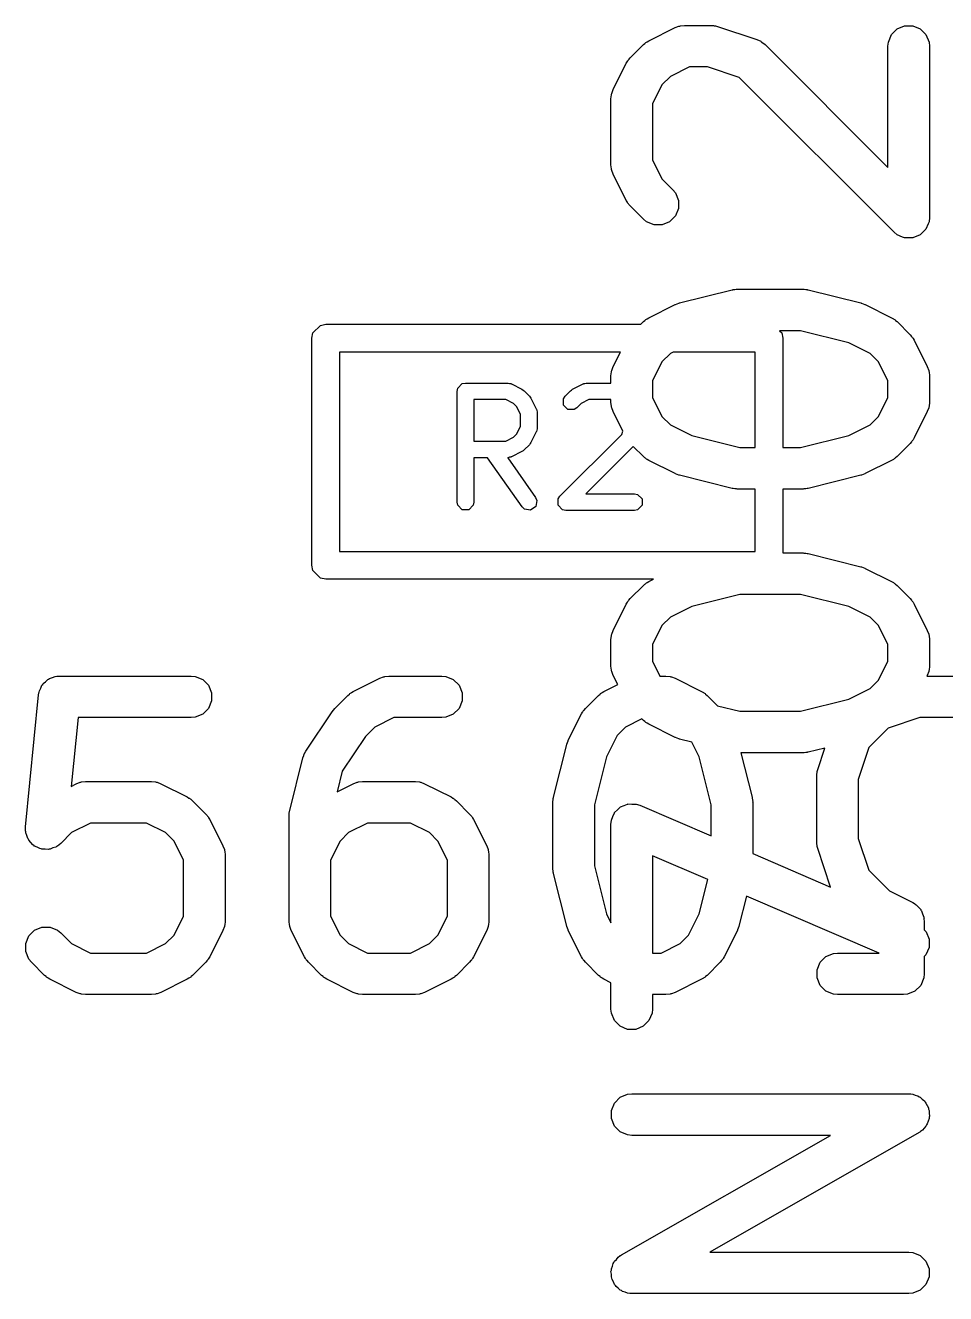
# Model space of a CAD drawing. Header units: millimetres. Extents: x 129 to 276, y -185 to -58.
# Drawn here: x 269.116 to 272.438, y -72.039 to -67.461 of the extents above; entities that cross this region are included whole.
import ezdxf

# ---------------------------------------------------------------- set-up
doc = ezdxf.new("R2010")
doc.units = ezdxf.units.MM
doc.layers.add('F.Fab', color=9, linetype='CONTINUOUS', true_color=0xafafaf)

msp = doc.modelspace()

# ---------------------------------------------------------------- linework, layer by layer
at = {"layer": 'F.Fab', "linetype": 'CONTINUOUS'}
for p, q in [((271.366516, -67.516251), (271.461754, -67.468632)), ((271.461754, -67.468632), (271.475485, -67.463377)), ((271.475485, -67.463377), (271.478174, -67.463185)), ((271.478174, -67.463185), (271.480663, -67.462155)), ((271.480663, -67.462155), (271.495295, -67.460714)), ((271.495295, -67.460714), (271.590533, -67.460714)), ((271.590533, -67.460714), (271.597938, -67.461443)), ((271.597938, -67.461443), (271.599913, -67.461303)), ((271.599913, -67.461303), (271.60251, -67.461893)), ((271.60251, -67.461893), (271.605165, -67.462155)), ((271.605165, -67.462155), (271.606996, -67.462913)), ((271.606996, -67.462913), (271.61425, -67.464563)), ((271.61425, -67.464563), (271.757107, -67.512182)), ((272.242459, -67.494046), (272.263151, -67.473354)), ((272.263151, -67.473354), (272.290187, -67.462155)), ((272.290187, -67.462155), (272.319451, -67.462155)), ((272.319451, -67.462155), (272.346487, -67.473354)), ((272.346487, -67.473354), (272.367179, -67.494046)), ((271.299405, -67.577919), (271.347024, -67.5303)), ((271.347024, -67.5303), (271.352773, -67.525581)), ((271.352773, -67.525581), (271.354073, -67.524083)), ((271.354073, -67.524083), (271.356332, -67.522661)), ((271.356332, -67.522661), (271.358389, -67.520973)), ((271.358389, -67.520973), (271.360216, -67.520215)), ((271.360216, -67.520215), (271.366516, -67.516251)), ((271.757107, -67.512182), (271.770532, -67.518176)), ((271.770532, -67.518176), (271.772567, -67.519941)), ((271.772567, -67.519941), (271.775058, -67.520973)), ((271.775058, -67.520973), (271.786423, -67.5303)), ((271.786423, -67.5303), (272.229819, -67.973695)), ((272.229819, -67.535714), (272.23126, -67.521082)), ((272.23126, -67.521082), (272.242459, -67.494046)), ((272.367179, -67.494046), (272.378378, -67.521082)), ((272.378378, -67.521082), (272.379819, -67.535714)), ((271.294686, -67.583668), (271.299405, -67.577919)), ((272.229819, -67.973695), (272.229819, -67.535714)), ((272.379819, -67.535714), (272.379819, -68.154761)), ((271.237737, -67.692649), (271.285356, -67.597411)), ((271.285356, -67.597411), (271.28932, -67.591111)), ((271.28932, -67.591111), (271.290078, -67.589284)), ((271.290078, -67.589284), (271.291766, -67.587227)), ((271.291766, -67.587227), (271.293188, -67.584968)), ((271.293188, -67.584968), (271.294686, -67.583668)), ((271.513, -67.610714), (271.444484, -67.644972)), ((271.578363, -67.610714), (271.513, -67.610714)), ((271.692876, -67.648885), (271.578363, -67.610714)), ((271.444484, -67.644972), (271.414077, -67.675379)), ((272.251786, -68.207794), (271.692876, -67.648885)), ((271.229819, -67.72619), (271.23126, -67.711558)), ((271.23126, -67.711558), (271.232291, -67.709068)), ((271.232291, -67.709068), (271.232482, -67.706381)), ((271.232482, -67.706381), (271.237737, -67.692649)), ((271.414077, -67.675379), (271.379819, -67.743895)), ((271.229819, -67.964285), (271.229819, -67.72619)), ((271.379819, -67.743895), (271.379819, -67.94658)), ((271.23126, -67.978917), (271.229819, -67.964285)), ((271.232291, -67.981406), (271.23126, -67.978917)), ((271.232482, -67.984094), (271.232291, -67.981406)), ((271.237737, -67.997826), (271.232482, -67.984094)), ((271.379819, -67.94658), (271.414077, -68.015096)), ((271.285356, -68.093064), (271.237737, -67.997826)), ((271.414077, -68.015096), (271.45309, -68.054109)), ((271.45309, -68.054109), (271.462417, -68.065474)), ((271.462417, -68.065474), (271.473616, -68.09251)), ((271.28932, -68.099363), (271.285356, -68.093064)), ((271.290078, -68.101191), (271.28932, -68.099363)), ((271.291766, -68.103247), (271.290078, -68.101191)), ((271.293188, -68.105507), (271.291766, -68.103247)), ((271.294686, -68.106806), (271.293188, -68.105507)), ((271.299405, -68.112556), (271.294686, -68.106806)), ((271.347024, -68.160175), (271.299405, -68.112556)), ((271.473616, -68.121773), (271.462417, -68.148809)), ((271.473616, -68.09251), (271.473616, -68.121773)), ((271.358389, -68.169502), (271.347024, -68.160175)), ((271.385425, -68.180701), (271.358389, -68.169502)), ((271.441724, -68.169502), (271.414688, -68.180701)), ((271.462417, -68.148809), (271.441724, -68.169502)), ((272.378378, -68.169393), (272.375098, -68.177311)), ((272.379819, -68.154761), (272.378378, -68.169393)), ((271.414688, -68.180701), (271.385425, -68.180701)), ((272.263151, -68.217122), (272.251786, -68.207794)), ((272.282268, -68.22504), (272.263151, -68.217122)), ((272.346487, -68.217121), (272.319451, -68.22832)), ((272.36718, -68.196429), (272.346487, -68.217121)), ((272.375098, -68.177311), (272.36718, -68.196429)), ((272.290187, -68.22832), (272.282268, -68.22504)), ((272.290188, -68.22832), (272.290187, -68.22832)), ((272.319451, -68.22832), (272.290188, -68.22832)), ((271.477105, -68.462953), (271.667581, -68.415334)), ((271.667581, -68.415334), (271.670117, -68.414958)), ((271.670117, -68.414958), (271.671139, -68.414536)), ((271.671139, -68.414536), (271.676651, -68.413993)), ((271.676651, -68.413993), (271.682125, -68.413184)), ((271.682125, -68.413184), (271.683217, -68.413346)), ((271.683217, -68.413346), (271.685771, -68.413095)), ((271.685771, -68.413095), (271.923866, -68.413095)), ((271.923866, -68.413095), (271.926419, -68.413346)), ((271.926419, -68.413346), (271.927512, -68.413184)), ((271.927512, -68.413184), (271.932985, -68.413993)), ((271.932985, -68.413993), (271.938498, -68.414536)), ((271.938498, -68.414536), (271.939519, -68.414958)), ((271.939519, -68.414958), (271.942056, -68.415334)), ((271.942056, -68.415334), (272.132532, -68.462953)), ((271.366516, -68.516251), (271.461754, -68.468632)), ((271.461754, -68.468632), (271.462823, -68.468222)), ((271.462823, -68.468222), (271.463259, -68.4679)), ((271.463259, -68.4679), (271.469395, -68.465707)), ((271.469395, -68.465707), (271.475485, -68.463377)), ((271.475485, -68.463377), (271.476025, -68.463338)), ((271.476025, -68.463338), (271.477105, -68.462953)), ((272.132532, -68.462953), (272.133611, -68.463338)), ((272.133611, -68.463338), (272.134151, -68.463377)), ((272.134151, -68.463377), (272.140232, -68.465704)), ((272.140232, -68.465704), (272.146378, -68.4679)), ((272.146378, -68.4679), (272.146813, -68.468222)), ((272.146813, -68.468222), (272.147883, -68.468632)), ((272.147883, -68.468632), (272.243121, -68.516251)), ((270.180866, -68.543806), (270.2, -68.54)), ((270.2, -68.54), (271.337324, -68.54)), ((271.337324, -68.54), (271.347024, -68.5303)), ((271.347024, -68.5303), (271.352773, -68.525581)), ((271.352773, -68.525581), (271.354073, -68.524083)), ((271.354073, -68.524083), (271.356332, -68.522661)), ((271.356332, -68.522661), (271.358389, -68.520973)), ((271.358389, -68.520973), (271.360216, -68.520215)), ((271.360216, -68.520215), (271.366516, -68.516251)), ((272.243121, -68.516251), (272.249417, -68.520214)), ((272.249417, -68.520214), (272.251247, -68.520972)), ((272.251247, -68.520972), (272.253305, -68.522661)), ((272.253305, -68.522661), (272.255564, -68.524083)), ((272.255564, -68.524083), (272.256863, -68.525581)), ((272.256863, -68.525581), (272.262612, -68.530299)), ((272.262612, -68.530299), (272.310232, -68.577918)), ((270.15, -68.59), (270.153806, -68.570866)), ((270.153806, -68.570866), (270.180866, -68.543806)), ((271.914632, -68.563095), (271.838423, -68.563095)), ((271.838423, -68.563095), (271.846194, -68.570866)), ((271.846194, -68.570866), (271.85, -68.59)), ((272.088166, -68.606478), (271.914632, -68.563095)), ((272.310232, -68.577918), (272.31495, -68.583667)), ((272.31495, -68.583667), (272.31645, -68.584968)), ((272.31645, -68.584968), (272.317872, -68.587227)), ((270.15, -69.41), (270.15, -68.59)), ((271.85, -68.59), (271.85, -68.984523)), ((272.165153, -68.644972), (272.088166, -68.606478)), ((272.317872, -68.587227), (272.31956, -68.589284)), ((272.31956, -68.589284), (272.320317, -68.591111)), ((272.320317, -68.591111), (272.324282, -68.597411)), ((272.324282, -68.597411), (272.371901, -68.692649)), ((270.25, -68.64), (270.25, -69.36)), ((271.264061, -68.64), (270.25, -68.64)), ((271.237737, -68.692649), (271.264061, -68.64)), ((271.414077, -68.675379), (271.379819, -68.743895)), ((271.444484, -68.644972), (271.414077, -68.675379)), ((271.454428, -68.64), (271.444484, -68.644972)), ((271.75, -68.64), (271.454428, -68.64)), ((271.75, -68.984523), (271.75, -68.64)), ((272.195561, -68.675379), (272.165153, -68.644972)), ((272.229819, -68.743895), (272.195561, -68.675379)), ((271.229819, -68.72619), (271.23126, -68.711558)), ((271.23126, -68.711558), (271.232291, -68.709068)), ((271.232291, -68.709068), (271.232482, -68.706381)), ((271.232482, -68.706381), (271.237737, -68.692649)), ((272.371901, -68.692649), (272.377156, -68.70638)), ((272.377156, -68.70638), (272.377347, -68.709069)), ((272.377347, -68.709069), (272.378378, -68.711558)), ((272.378378, -68.711558), (272.379819, -68.72619)), ((270.677046, -68.770446), (270.693281, -68.754211)), ((270.693281, -68.754211), (270.704762, -68.751927)), ((270.704762, -68.751927), (270.857143, -68.751927)), ((270.857143, -68.751927), (270.858617, -68.75222)), ((270.858617, -68.75222), (270.859269, -68.752003)), ((270.859269, -68.752003), (270.863905, -68.753272)), ((270.863905, -68.753272), (270.868624, -68.754211)), ((270.868624, -68.754211), (270.86911, -68.754697)), ((270.86911, -68.754697), (270.87056, -68.755094)), ((270.87056, -68.755094), (270.908655, -68.774142)), ((271.091345, -68.774142), (271.129441, -68.755094)), ((271.129441, -68.755094), (271.130889, -68.754697)), ((271.130889, -68.754697), (271.131376, -68.754211)), ((271.131376, -68.754211), (271.136087, -68.753273)), ((271.136087, -68.753273), (271.140731, -68.752002)), ((271.140731, -68.752002), (271.141384, -68.752219)), ((271.141384, -68.752219), (271.142857, -68.751927)), ((271.142857, -68.751927), (271.229819, -68.751927)), ((271.229819, -68.751927), (271.229819, -68.72619)), ((271.379819, -68.743895), (271.379819, -68.803723)), ((272.229819, -68.803723), (272.229819, -68.743895)), ((272.379819, -68.72619), (272.379819, -68.821428)), ((270.674762, -68.781927), (270.677046, -68.770446)), ((270.674762, -69.181927), (270.674762, -68.781927)), ((270.85006, -68.811927), (270.734762, -68.811927)), ((270.734762, -68.811927), (270.734762, -68.961451)), ((270.877467, -68.82563), (270.85006, -68.811927)), ((270.908655, -68.774142), (270.912458, -68.777094)), ((270.912458, -68.777094), (270.916451, -68.779762)), ((270.916451, -68.779762), (270.935499, -68.798809)), ((270.935499, -68.798809), (270.938175, -68.802815)), ((270.938175, -68.802815), (270.941118, -68.806606)), ((270.941118, -68.806606), (270.960166, -68.844702)), ((271.057997, -68.831501), (271.057998, -68.808541)), ((271.057998, -68.808541), (271.064501, -68.798808)), ((271.064501, -68.798808), (271.083549, -68.779761)), ((271.083549, -68.779761), (271.087548, -68.777089)), ((271.087548, -68.777089), (271.091345, -68.774142)), ((271.14994, -68.811927), (271.122531, -68.825631)), ((271.229819, -68.811927), (271.14994, -68.811927)), ((271.229819, -68.821428), (271.229819, -68.811927)), ((271.379819, -68.803723), (271.414077, -68.872239)), ((272.195561, -68.872238), (272.229819, -68.803723)), ((270.889629, -68.837793), (270.877467, -68.82563)), ((270.903333, -68.8652), (270.889629, -68.837793)), ((270.960166, -68.844702), (270.960562, -68.84615)), ((270.960562, -68.84615), (270.961049, -68.846637)), ((270.961049, -68.846637), (270.961986, -68.851348)), ((270.961986, -68.851348), (270.963258, -68.855992)), ((270.963258, -68.855992), (270.96304, -68.856645)), ((270.96304, -68.856645), (270.963333, -68.858118)), ((270.963333, -68.858118), (270.963333, -68.91526)), ((271.074233, -68.847738), (271.057997, -68.831501)), ((271.097193, -68.847739), (271.074233, -68.847738)), ((271.106927, -68.841236), (271.097193, -68.847739)), ((271.122531, -68.825631), (271.106927, -68.841236)), ((271.23126, -68.83606), (271.229819, -68.821428)), ((271.232291, -68.838549), (271.23126, -68.83606)), ((271.232482, -68.841237), (271.232291, -68.838549)), ((271.237737, -68.854969), (271.232482, -68.841237)), ((271.27294, -68.925375), (271.237737, -68.854969)), ((272.371901, -68.854969), (272.324282, -68.950207)), ((272.377156, -68.841238), (272.371901, -68.854969)), ((272.377347, -68.838548), (272.377156, -68.841238)), ((272.378378, -68.83606), (272.377347, -68.838548)), ((272.379819, -68.821428), (272.378378, -68.83606)), ((270.903333, -68.908177), (270.903333, -68.8652)), ((271.414077, -68.872239), (271.444484, -68.902646)), ((271.444484, -68.902646), (271.521471, -68.941139)), ((272.088166, -68.941139), (272.165153, -68.902645)), ((272.165153, -68.902645), (272.195561, -68.872238)), ((270.85006, -68.961451), (270.877467, -68.947747)), ((270.877467, -68.947747), (270.889629, -68.935584)), ((270.889629, -68.935584), (270.903333, -68.908177)), ((270.960166, -68.928676), (270.941118, -68.966772)), ((270.960562, -68.927227), (270.960166, -68.928676)), ((270.961049, -68.926741), (270.960562, -68.927227)), ((270.961986, -68.922029), (270.961049, -68.926741)), ((270.963258, -68.917386), (270.961986, -68.922029)), ((270.963333, -68.91526), (270.96304, -68.916732)), ((270.96304, -68.916732), (270.963258, -68.917386)), ((271.045453, -69.160714), (271.269015, -68.937152)), ((271.269015, -68.937152), (271.27294, -68.925375)), ((271.521471, -68.941139), (271.695005, -68.984523)), ((271.914632, -68.984523), (272.088166, -68.941139)), ((272.324282, -68.950207), (272.320317, -68.956506)), ((270.734762, -68.961451), (270.85006, -68.961451)), ((270.912458, -68.996283), (270.908655, -68.999236)), ((270.916451, -68.993616), (270.912458, -68.996283)), ((270.935499, -68.974569), (270.916451, -68.993616)), ((270.938175, -68.970562), (270.935499, -68.974569)), ((270.941118, -68.966772), (270.938175, -68.970562)), ((271.310362, -68.980656), (271.139092, -69.151927)), ((271.347024, -69.017318), (271.310362, -68.980656)), ((271.695005, -68.984523), (271.75, -68.984523)), ((271.85, -68.984523), (271.914632, -68.984523)), ((272.310232, -68.9697), (272.262612, -69.017319)), ((272.31495, -68.96395), (272.310232, -68.9697)), ((272.31645, -68.96265), (272.31495, -68.96395)), ((272.317872, -68.96039), (272.31645, -68.96265)), ((272.31956, -68.958334), (272.317872, -68.96039)), ((272.320317, -68.956506), (272.31956, -68.958334)), ((270.78438, -69.021451), (270.734762, -69.021451)), ((270.734762, -69.021451), (270.734762, -69.181927)), ((270.908756, -69.19913), (270.78438, -69.021451)), ((270.858617, -69.021157), (270.857561, -69.021367)), ((270.857561, -69.021367), (270.95791, -69.164723)), ((270.859269, -69.021375), (270.858617, -69.021157)), ((270.863905, -69.020105), (270.859269, -69.021375)), ((270.868624, -69.019167), (270.863905, -69.020105)), ((270.86911, -69.01868), (270.868624, -69.019167)), ((270.87056, -69.018284), (270.86911, -69.01868)), ((270.908655, -68.999236), (270.87056, -69.018284)), ((271.352773, -69.022036), (271.347024, -69.017318)), ((271.354073, -69.023535), (271.352773, -69.022036)), ((271.356332, -69.024956), (271.354073, -69.023535)), ((271.358389, -69.026645), (271.356332, -69.024956)), ((271.360216, -69.027402), (271.358389, -69.026645)), ((271.366516, -69.031367), (271.360216, -69.027402)), ((271.461754, -69.078986), (271.366516, -69.031367)), ((272.243121, -69.031367), (272.147883, -69.078986)), ((272.249417, -69.027403), (272.243121, -69.031367)), ((272.251247, -69.026646), (272.249417, -69.027403)), ((272.253305, -69.024956), (272.251247, -69.026646)), ((272.255564, -69.023535), (272.253305, -69.024956)), ((272.256863, -69.022036), (272.255564, -69.023535)), ((272.262612, -69.017319), (272.256863, -69.022036)), ((271.462823, -69.079395), (271.461754, -69.078986)), ((271.463259, -69.079718), (271.462823, -69.079395)), ((271.469395, -69.08191), (271.463259, -69.079718)), ((271.475485, -69.084241), (271.469395, -69.08191)), ((271.476025, -69.084279), (271.475485, -69.084241)), ((271.477105, -69.084665), (271.476025, -69.084279)), ((271.667581, -69.132284), (271.477105, -69.084665)), ((272.132532, -69.084665), (271.942056, -69.132284)), ((272.133611, -69.084279), (272.132532, -69.084665)), ((272.134151, -69.084241), (272.133611, -69.084279)), ((272.140232, -69.081913), (272.134151, -69.084241)), ((272.146378, -69.079718), (272.140232, -69.081913)), ((272.146813, -69.079395), (272.146378, -69.079718)), ((272.147883, -69.078986), (272.146813, -69.079395)), ((271.670117, -69.132659), (271.667581, -69.132284)), ((271.671139, -69.133082), (271.670117, -69.132659)), ((271.676651, -69.133624), (271.671139, -69.133082)), ((271.682125, -69.134434), (271.676651, -69.133624)), ((271.683217, -69.134271), (271.682125, -69.134434)), ((271.685771, -69.134523), (271.683217, -69.134271)), ((271.75, -69.134523), (271.685771, -69.134523)), ((271.75, -69.36), (271.75, -69.134523)), ((271.923866, -69.134523), (271.85, -69.134523)), ((271.85, -69.134523), (271.85, -69.365476)), ((271.926419, -69.134271), (271.923866, -69.134523)), ((271.927512, -69.134434), (271.926419, -69.134271)), ((271.932985, -69.133624), (271.927512, -69.134434)), ((271.938498, -69.133082), (271.932985, -69.133624)), ((271.939519, -69.132659), (271.938498, -69.133082)), ((271.942056, -69.132284), (271.939519, -69.132659)), ((270.677046, -69.193408), (270.674762, -69.181927)), ((270.734762, -69.181927), (270.732478, -69.193408)), ((270.95791, -69.164723), (270.962622, -69.175438)), ((270.962622, -69.175438), (270.958632, -69.198049)), ((271.03895, -69.170446), (271.038952, -69.170443)), ((271.03895, -69.193408), (271.03895, -69.170446)), ((271.038952, -69.170443), (271.045453, -69.160714)), ((271.139092, -69.151927), (271.314285, -69.151927)), ((271.314285, -69.151927), (271.325766, -69.154211)), ((271.325766, -69.154211), (271.342001, -69.170446)), ((271.342001, -69.170446), (271.342001, -69.193408)), ((270.693281, -69.209643), (270.677046, -69.193408)), ((270.716243, -69.209643), (270.693281, -69.209643)), ((270.732478, -69.193408), (270.716243, -69.209643)), ((270.917211, -69.207226), (270.908756, -69.19913)), ((270.939821, -69.211216), (270.917211, -69.207226)), ((270.958632, -69.198049), (270.939821, -69.211216)), ((271.055185, -69.209643), (271.03895, -69.193408)), ((271.066666, -69.211927), (271.055185, -69.209643)), ((271.314285, -69.211927), (271.066666, -69.211927)), ((271.325766, -69.209643), (271.314285, -69.211927)), ((271.342001, -69.193408), (271.325766, -69.209643)), ((270.25, -69.36), (271.75, -69.36)), ((270.153806, -69.429134), (270.15, -69.41)), ((271.85, -69.365476), (271.923866, -69.365476)), ((271.923866, -69.365476), (271.926419, -69.365727)), ((271.926419, -69.365727), (271.927512, -69.365565)), ((271.927512, -69.365565), (271.932985, -69.366374)), ((271.932985, -69.366374), (271.938498, -69.366917)), ((271.938498, -69.366917), (271.939519, -69.367339)), ((271.939519, -69.367339), (271.942056, -69.367715)), ((271.942056, -69.367715), (272.132532, -69.415334)), ((270.180866, -69.456194), (270.153806, -69.429134)), ((270.2, -69.46), (270.180866, -69.456194)), ((272.132532, -69.415334), (272.133611, -69.415719)), ((272.133611, -69.415719), (272.134151, -69.415758)), ((272.134151, -69.415758), (272.140232, -69.418085)), ((272.140232, -69.418085), (272.146378, -69.420281)), ((272.146378, -69.420281), (272.146813, -69.420603)), ((272.146813, -69.420603), (272.147883, -69.421013)), ((272.147883, -69.421013), (272.243121, -69.468632)), ((271.38378, -69.46), (270.2, -69.46)), ((271.299405, -69.5303), (271.347024, -69.482681)), ((271.347024, -69.482681), (271.352773, -69.477962)), ((271.352773, -69.477962), (271.354073, -69.476464)), ((271.354073, -69.476464), (271.356332, -69.475042)), ((271.356332, -69.475042), (271.358389, -69.473354)), ((271.358389, -69.473354), (271.360216, -69.472596)), ((271.360216, -69.472596), (271.366516, -69.468632)), ((271.366516, -69.468632), (271.38378, -69.46)), ((272.243121, -69.468632), (272.249417, -69.472595)), ((272.249417, -69.472595), (272.251247, -69.473353)), ((272.251247, -69.473353), (272.253305, -69.475042)), ((272.253305, -69.475042), (272.255564, -69.476464)), ((272.255564, -69.476464), (272.256863, -69.477962)), ((272.256863, -69.477962), (272.262612, -69.48268)), ((272.262612, -69.48268), (272.310232, -69.530299)), ((271.285356, -69.549792), (271.28932, -69.543492)), ((271.28932, -69.543492), (271.290078, -69.541665)), ((271.290078, -69.541665), (271.291766, -69.539608)), ((271.291766, -69.539608), (271.293188, -69.537349)), ((271.293188, -69.537349), (271.294686, -69.536049)), ((271.294686, -69.536049), (271.299405, -69.5303)), ((271.695005, -69.515476), (271.521471, -69.558859)), ((271.914632, -69.515476), (271.695005, -69.515476)), ((272.088166, -69.558859), (271.914632, -69.515476)), ((272.310232, -69.530299), (272.31495, -69.536048)), ((272.31495, -69.536048), (272.31645, -69.537349)), ((272.31645, -69.537349), (272.317872, -69.539608)), ((272.317872, -69.539608), (272.31956, -69.541665)), ((272.31956, -69.541665), (272.320317, -69.543492)), ((272.320317, -69.543492), (272.324282, -69.549792)), ((271.237737, -69.64503), (271.285356, -69.549792)), ((271.521471, -69.558859), (271.444484, -69.597353)), ((272.165153, -69.597353), (272.088166, -69.558859)), ((272.324282, -69.549792), (272.371901, -69.64503)), ((271.414077, -69.62776), (271.379819, -69.696276)), ((271.444484, -69.597353), (271.414077, -69.62776)), ((272.195561, -69.62776), (272.165153, -69.597353)), ((272.229819, -69.696276), (272.195561, -69.62776)), ((271.229819, -69.678571), (271.23126, -69.663939)), ((271.229819, -69.773809), (271.229819, -69.678571)), ((271.23126, -69.663939), (271.232291, -69.661449)), ((271.232291, -69.661449), (271.232482, -69.658762)), ((271.232482, -69.658762), (271.237737, -69.64503)), ((272.371901, -69.64503), (272.377156, -69.658761)), ((272.377156, -69.658761), (272.377347, -69.66145)), ((272.377347, -69.66145), (272.378378, -69.663939)), ((272.378378, -69.663939), (272.379819, -69.678571)), ((272.379819, -69.678571), (272.379819, -69.773809)), ((271.379819, -69.696276), (271.379819, -69.756104)), ((272.229819, -69.756104), (272.229819, -69.696276)), ((271.23126, -69.788441), (271.229819, -69.773809)), ((271.379819, -69.756104), (271.406677, -69.809819)), ((272.195561, -69.824619), (272.229819, -69.756104)), ((272.379819, -69.773809), (272.378378, -69.788441)), ((269.188673, -69.830212), (269.196427, -69.822459)), ((269.196427, -69.822459), (269.199915, -69.821013)), ((269.199915, -69.821013), (269.202839, -69.818622)), ((269.202839, -69.818622), (269.213336, -69.815454)), ((269.213336, -69.815454), (269.223463, -69.81126)), ((269.223463, -69.81126), (269.229068, -69.810707)), ((269.229068, -69.810707), (269.230855, -69.810169)), ((269.230855, -69.810169), (269.232683, -69.810351)), ((269.232683, -69.810351), (269.238095, -69.809819)), ((269.238095, -69.809819), (269.714285, -69.809819)), ((269.714285, -69.809819), (269.728917, -69.81126)), ((269.728917, -69.81126), (269.755953, -69.822459)), ((269.755953, -69.822459), (269.776645, -69.843151)), ((270.299792, -69.865356), (270.39503, -69.817737)), ((270.39503, -69.817737), (270.408761, -69.812482)), ((270.408761, -69.812482), (270.41145, -69.81229)), ((270.41145, -69.81229), (270.413939, -69.81126)), ((270.413939, -69.81126), (270.428571, -69.809819)), ((270.428571, -69.809819), (270.619047, -69.809819)), ((270.619047, -69.809819), (270.633679, -69.81126)), ((270.633679, -69.81126), (270.660715, -69.822459)), ((270.660715, -69.822459), (270.681407, -69.843151)), ((271.232291, -69.79093), (271.23126, -69.788441)), ((271.232482, -69.793618), (271.232291, -69.79093)), ((271.237737, -69.80735), (271.232482, -69.793618)), ((271.254302, -69.840481), (271.237737, -69.80735)), ((271.406677, -69.809819), (271.428571, -69.809819)), ((271.428571, -69.809819), (271.443203, -69.81126)), ((271.443203, -69.81126), (271.445692, -69.812291)), ((271.445692, -69.812291), (271.44838, -69.812482)), ((271.44838, -69.812482), (271.462112, -69.817737)), ((271.462112, -69.817737), (271.55735, -69.865356)), ((272.371901, -69.80735), (272.370666, -69.809819)), ((272.370666, -69.809819), (272.523809, -69.809819)), ((272.377156, -69.793619), (272.371901, -69.80735)), ((272.377347, -69.790929), (272.377156, -69.793619)), ((272.378378, -69.788441), (272.377347, -69.790929)), ((269.164536, -69.870187), (269.165249, -69.868464)), ((269.165249, -69.868464), (269.166357, -69.86294)), ((269.166357, -69.86294), (269.171539, -69.85328)), ((269.171539, -69.85328), (269.175735, -69.843151)), ((269.175735, -69.843151), (269.178406, -69.840479)), ((269.178406, -69.840479), (269.180191, -69.837153)), ((269.180191, -69.837153), (269.188673, -69.830212)), ((269.776645, -69.843151), (269.787844, -69.870187)), ((270.293492, -69.86932), (270.299792, -69.865356)), ((270.681407, -69.843151), (270.692606, -69.870187)), ((271.198254, -69.86932), (271.204554, -69.865356)), ((271.204554, -69.865356), (271.254302, -69.840481)), ((271.55735, -69.865356), (271.563649, -69.86932)), ((272.088166, -69.89352), (272.165153, -69.855026)), ((272.165153, -69.855026), (272.195561, -69.824619)), ((269.115848, -70.353546), (269.163467, -69.877356)), ((269.163467, -69.877356), (269.164536, -69.872023)), ((269.164536, -69.872023), (269.164536, -69.870187)), ((269.787844, -69.899451), (269.776645, -69.926487)), ((269.787844, -69.870187), (269.787844, -69.899451)), ((270.232681, -69.927024), (270.2803, -69.879405)), ((270.2803, -69.879405), (270.286049, -69.874686)), ((270.286049, -69.874686), (270.287349, -69.873188)), ((270.287349, -69.873188), (270.289608, -69.871766)), ((270.289608, -69.871766), (270.291665, -69.870078)), ((270.291665, -69.870078), (270.293492, -69.86932)), ((270.692606, -69.899451), (270.681407, -69.926487)), ((270.692606, -69.870187), (270.692606, -69.899451)), ((271.137443, -69.927024), (271.185062, -69.879405)), ((271.185062, -69.879405), (271.190811, -69.874686)), ((271.190811, -69.874686), (271.192111, -69.873188)), ((271.192111, -69.873188), (271.19437, -69.871766)), ((271.19437, -69.871766), (271.196427, -69.870078)), ((271.196427, -69.870078), (271.198254, -69.86932)), ((271.563649, -69.86932), (271.565477, -69.870078)), ((271.565477, -69.870078), (271.567533, -69.871766)), ((271.567533, -69.871766), (271.569793, -69.873188)), ((271.569793, -69.873188), (271.571092, -69.874686)), ((271.571092, -69.874686), (271.576842, -69.879405)), ((271.576842, -69.879405), (271.614119, -69.916682)), ((271.914632, -69.936904), (272.088166, -69.89352)), ((269.305969, -69.959819), (269.28115, -70.208009)), ((269.714285, -69.959819), (269.305969, -69.959819)), ((269.728917, -69.958378), (269.714285, -69.959819)), ((269.755953, -69.947179), (269.728917, -69.958378)), ((269.776645, -69.926487), (269.755953, -69.947179)), ((270.128072, -70.081311), (270.22331, -69.938454)), ((270.22331, -69.938454), (270.223344, -69.938411)), ((270.223344, -69.938411), (270.223354, -69.938389)), ((270.223354, -69.938389), (270.227842, -69.93292)), ((270.227842, -69.93292), (270.232626, -69.927079)), ((270.232626, -69.927079), (270.232647, -69.927064)), ((270.232647, -69.927064), (270.232681, -69.927024)), ((270.446276, -69.959819), (270.37776, -69.994077)), ((270.619047, -69.959819), (270.446276, -69.959819)), ((270.633679, -69.958378), (270.619047, -69.959819)), ((270.660715, -69.947179), (270.633679, -69.958378)), ((270.681407, -69.926487), (270.660715, -69.947179)), ((271.075775, -70.041754), (271.123394, -69.946516)), ((271.123394, -69.946516), (271.127358, -69.940216)), ((271.127358, -69.940216), (271.128116, -69.938389)), ((271.128116, -69.938389), (271.129804, -69.936332)), ((271.129804, -69.936332), (271.131226, -69.934073)), ((271.131226, -69.934073), (271.132724, -69.932773)), ((271.132724, -69.932773), (271.137443, -69.927024)), ((271.614119, -69.916682), (271.695005, -69.936904)), ((271.695005, -69.936904), (271.914632, -69.936904)), ((272.345503, -69.959819), (272.23099, -69.99799)), ((272.511639, -69.959819), (272.345503, -69.959819)), ((270.37776, -69.994077), (270.343998, -70.027838)), ((271.282522, -69.994077), (271.252115, -70.024484)), ((271.341775, -69.96445), (271.282522, -69.994077)), ((271.347024, -69.969699), (271.341775, -69.96445)), ((271.352773, -69.974417), (271.347024, -69.969699)), ((271.354073, -69.975916), (271.352773, -69.974417)), ((271.356332, -69.977337), (271.354073, -69.975916)), ((271.358389, -69.979026), (271.356332, -69.977337)), ((271.360216, -69.979783), (271.358389, -69.979026)), ((271.366516, -69.983748), (271.360216, -69.979783)), ((271.461754, -70.031367), (271.366516, -69.983748)), ((272.23099, -69.99799), (272.16079, -70.068189)), ((270.343998, -70.027838), (270.260086, -70.153707)), ((271.07052, -70.055486), (271.072847, -70.049404)), ((271.072847, -70.049404), (271.075043, -70.043259)), ((271.075043, -70.043259), (271.075365, -70.042823)), ((271.075365, -70.042823), (271.075775, -70.041754)), ((271.252115, -70.024484), (271.213621, -70.101471)), ((271.462823, -70.031776), (271.461754, -70.031367)), ((271.463259, -70.032099), (271.462823, -70.031776)), ((271.469395, -70.034291), (271.463259, -70.032099)), ((271.475485, -70.036622), (271.469395, -70.034291)), ((271.476025, -70.03666), (271.475485, -70.036622)), ((271.477105, -70.037046), (271.476025, -70.03666)), ((271.521636, -70.048178), (271.477105, -70.037046)), ((271.548282, -70.101471), (271.521636, -70.048178)), ((270.117715, -70.104724), (270.120795, -70.096101)), ((270.120795, -70.096101), (270.121155, -70.094285)), ((270.121155, -70.094285), (270.122033, -70.092637)), ((270.122033, -70.092637), (270.122662, -70.090878)), ((270.122662, -70.090878), (270.123765, -70.089389)), ((270.123765, -70.089389), (270.128072, -70.081311)), ((271.022477, -70.247581), (271.070096, -70.057105)), ((271.070096, -70.057105), (271.070481, -70.056025)), ((271.070481, -70.056025), (271.07052, -70.055486)), ((271.923866, -70.086904), (271.699258, -70.086904)), ((271.699258, -70.086904), (271.739427, -70.247581)), ((271.926419, -70.086652), (271.923866, -70.086904)), ((271.927512, -70.086815), (271.926419, -70.086652)), ((271.932985, -70.086005), (271.927512, -70.086815)), ((271.938498, -70.085463), (271.932985, -70.086005)), ((271.939519, -70.08504), (271.938498, -70.085463)), ((271.942056, -70.084665), (271.939519, -70.08504)), ((272.002196, -70.069629), (271.942056, -70.084665)), ((271.976468, -70.146816), (272.002196, -70.069629)), ((272.16079, -70.068189), (272.122619, -70.182703)), ((270.070096, -70.2952), (270.117715, -70.104724)), ((271.213621, -70.101471), (271.170238, -70.275005)), ((271.591666, -70.275005), (271.548282, -70.101471)), ((270.260086, -70.153707), (270.241562, -70.227804)), ((271.972619, -70.170533), (271.973348, -70.163127)), ((271.972619, -70.408628), (271.972619, -70.170533)), ((271.973208, -70.161153), (271.973798, -70.158555)), ((271.973348, -70.163127), (271.973208, -70.161153)), ((271.973798, -70.158555), (271.97406, -70.155901)), ((271.97406, -70.155901), (271.974818, -70.154069)), ((271.974818, -70.154069), (271.976468, -70.146816)), ((272.122619, -70.182703), (272.122619, -70.396457)), ((269.28115, -70.208009), (269.299792, -70.198689)), ((269.299792, -70.198689), (269.313523, -70.193434)), ((269.313523, -70.193434), (269.316212, -70.193242)), ((269.316212, -70.193242), (269.318701, -70.192212)), ((269.318701, -70.192212), (269.333333, -70.190771)), ((269.333333, -70.190771), (269.571428, -70.190771)), ((269.571428, -70.190771), (269.58606, -70.192212)), ((269.58606, -70.192212), (269.588549, -70.193243)), ((269.588549, -70.193243), (269.591237, -70.193434)), ((269.591237, -70.193434), (269.604969, -70.198689)), ((269.604969, -70.198689), (269.700207, -70.246308)), ((270.241562, -70.227804), (270.299792, -70.198689)), ((270.299792, -70.198689), (270.313523, -70.193434)), ((270.313523, -70.193434), (270.316212, -70.193242)), ((270.316212, -70.193242), (270.318701, -70.192212)), ((270.318701, -70.192212), (270.333333, -70.190771)), ((270.333333, -70.190771), (270.523809, -70.190771)), ((270.523809, -70.190771), (270.538441, -70.192212)), ((270.538441, -70.192212), (270.54093, -70.193243)), ((270.54093, -70.193243), (270.543618, -70.193434)), ((270.543618, -70.193434), (270.55735, -70.198689)), ((270.55735, -70.198689), (270.652588, -70.246308)), ((269.700207, -70.246308), (269.706506, -70.250272)), ((269.706506, -70.250272), (269.708334, -70.25103)), ((269.708334, -70.25103), (269.71039, -70.252718)), ((269.71039, -70.252718), (269.71265, -70.25414)), ((269.71265, -70.25414), (269.713949, -70.255638)), ((269.713949, -70.255638), (269.719699, -70.260357)), ((269.719699, -70.260357), (269.767318, -70.307976)), ((270.652588, -70.246308), (270.658887, -70.250272)), ((270.658887, -70.250272), (270.660715, -70.25103)), ((270.660715, -70.25103), (270.662771, -70.252718)), ((270.662771, -70.252718), (270.665031, -70.25414)), ((270.665031, -70.25414), (270.66633, -70.255638)), ((270.66633, -70.255638), (270.67208, -70.260357)), ((270.67208, -70.260357), (270.719699, -70.307976)), ((271.020238, -70.265771), (271.020489, -70.263217)), ((271.020238, -70.503866), (271.020238, -70.265771)), ((271.020327, -70.262125), (271.021136, -70.256651)), ((271.020489, -70.263217), (271.020327, -70.262125)), ((271.021136, -70.256651), (271.021679, -70.251139)), ((271.021679, -70.251139), (271.022101, -70.250117)), ((271.022101, -70.250117), (271.022477, -70.247581)), ((271.170238, -70.275005), (271.170238, -70.494632)), ((271.263915, -70.282374), (271.277097, -70.2771)), ((271.277097, -70.2771), (271.290187, -70.271679)), ((271.290187, -70.271679), (271.290653, -70.271679)), ((271.290653, -70.271679), (271.291085, -70.271506)), ((271.291085, -70.271506), (271.305265, -70.271679)), ((271.305265, -70.271679), (271.319451, -70.271679)), ((271.319451, -70.271679), (271.319881, -70.271857)), ((271.319881, -70.271857), (271.320346, -70.271863)), ((271.320346, -70.271863), (271.334363, -70.276302)), ((271.334363, -70.276302), (271.591666, -70.386574)), ((271.591666, -70.386574), (271.591666, -70.275005)), ((271.739427, -70.247581), (271.739802, -70.250117)), ((271.739802, -70.250117), (271.740225, -70.251139)), ((271.740225, -70.251139), (271.740767, -70.256651)), ((271.740767, -70.256651), (271.741577, -70.262125)), ((271.741577, -70.262125), (271.741414, -70.263217)), ((271.741414, -70.263217), (271.741666, -70.265771)), ((271.741666, -70.265771), (271.741666, -70.45086)), ((269.767318, -70.307976), (269.772036, -70.313725)), ((269.772036, -70.313725), (269.773535, -70.315025)), ((269.773535, -70.315025), (269.774956, -70.317284)), ((269.774956, -70.317284), (269.776645, -70.319341)), ((269.776645, -70.319341), (269.777402, -70.321168)), ((269.777402, -70.321168), (269.781367, -70.327468)), ((270.067857, -70.31339), (270.068108, -70.310836)), ((270.067857, -70.694342), (270.067857, -70.31339)), ((270.067946, -70.309744), (270.068755, -70.30427)), ((270.068108, -70.310836), (270.067946, -70.309744)), ((270.068755, -70.30427), (270.069298, -70.298758)), ((270.069298, -70.298758), (270.06972, -70.297736)), ((270.06972, -70.297736), (270.070096, -70.2952)), ((270.719699, -70.307976), (270.724417, -70.313725)), ((270.724417, -70.313725), (270.725916, -70.315025)), ((270.725916, -70.315025), (270.727337, -70.317284)), ((270.727337, -70.317284), (270.729026, -70.319341)), ((270.729026, -70.319341), (270.729783, -70.321168)), ((270.729783, -70.321168), (270.733748, -70.327468)), ((271.231444, -70.329711), (271.237032, -70.31667)), ((271.237032, -70.31667), (271.242459, -70.30357)), ((271.242459, -70.30357), (271.242787, -70.303241)), ((271.242787, -70.303241), (271.242971, -70.302813)), ((271.242971, -70.302813), (271.253131, -70.292897)), ((271.253131, -70.292897), (271.263151, -70.282878)), ((271.263151, -70.282878), (271.263581, -70.282699)), ((271.263581, -70.282699), (271.263915, -70.282374)), ((269.115826, -70.368249), (269.115848, -70.353546)), ((269.116917, -70.371864), (269.115826, -70.368249)), ((269.116917, -70.37564), (269.116917, -70.371864)), ((269.351038, -70.340771), (269.282522, -70.375029)), ((269.553723, -70.340771), (269.351038, -70.340771)), ((269.622239, -70.375029), (269.553723, -70.340771)), ((269.781367, -70.327468), (269.828986, -70.422706)), ((270.351038, -70.340771), (270.282522, -70.375029)), ((270.506104, -70.340771), (270.351038, -70.340771)), ((270.57462, -70.375029), (270.506104, -70.340771)), ((270.733748, -70.327468), (270.781367, -70.422706)), ((271.229819, -70.345238), (271.23126, -70.330606)), ((271.229819, -70.700561), (271.229819, -70.345238)), ((271.23126, -70.330606), (271.231438, -70.330175)), ((271.231438, -70.330175), (271.231444, -70.329711)), ((269.121111, -70.385765), (269.116917, -70.37564)), ((269.124279, -70.396265), (269.121111, -70.385765)), ((269.12667, -70.399188), (269.124279, -70.396265)), ((269.128116, -70.402677), (269.12667, -70.399188)), ((269.135869, -70.41043), (269.128116, -70.402677)), ((269.14281, -70.418913), (269.135869, -70.41043)), ((269.243509, -70.414042), (269.232144, -70.423369)), ((269.282522, -70.375029), (269.243509, -70.414042)), ((269.652646, -70.405436), (269.622239, -70.375029)), ((269.686904, -70.473952), (269.652646, -70.405436)), ((270.252115, -70.405436), (270.217857, -70.473952)), ((270.282522, -70.375029), (270.252115, -70.405436)), ((270.605027, -70.405436), (270.57462, -70.375029)), ((270.639285, -70.473952), (270.605027, -70.405436)), ((271.973348, -70.416033), (271.972619, -70.408628)), ((271.973208, -70.418008), (271.973348, -70.416033)), ((271.973798, -70.420605), (271.973208, -70.418008)), ((272.122619, -70.396457), (272.16079, -70.510971)), ((269.146136, -70.420697), (269.14281, -70.418913)), ((269.148808, -70.423369), (269.146136, -70.420697)), ((269.158935, -70.427564), (269.148808, -70.423369)), ((269.168597, -70.432747), (269.158935, -70.427564)), ((269.172356, -70.433122), (269.168597, -70.432747)), ((269.175845, -70.434568), (269.172356, -70.433122)), ((269.186806, -70.434568), (269.175845, -70.434568)), ((269.197716, -70.435659), (269.186806, -70.434568)), ((269.201332, -70.434568), (269.197716, -70.435659)), ((269.205107, -70.434568), (269.201332, -70.434568)), ((269.215232, -70.430373), (269.205107, -70.434568)), ((269.225732, -70.427206), (269.215232, -70.430373)), ((269.228655, -70.424814), (269.225732, -70.427206)), ((269.232144, -70.423369), (269.228655, -70.424814)), ((269.828986, -70.422706), (269.834241, -70.436437)), ((269.834241, -70.436437), (269.834432, -70.439126)), ((269.834432, -70.439126), (269.835463, -70.441615)), ((269.835463, -70.441615), (269.836904, -70.456247)), ((269.836904, -70.456247), (269.836904, -70.694342)), ((270.781367, -70.422706), (270.786622, -70.436437)), ((270.786622, -70.436437), (270.786813, -70.439126)), ((270.786813, -70.439126), (270.787844, -70.441615)), ((270.787844, -70.441615), (270.789285, -70.456247)), ((270.789285, -70.456247), (270.789285, -70.694342)), ((271.579215, -70.544433), (271.379819, -70.458978)), ((271.379819, -70.458978), (271.379819, -70.809819)), ((271.741666, -70.45086), (272.022801, -70.571346)), ((271.97406, -70.42326), (271.973798, -70.420605)), ((271.974818, -70.425091), (271.97406, -70.42326)), ((271.976468, -70.432345), (271.974818, -70.425091)), ((272.022801, -70.571346), (271.976468, -70.432345)), ((269.686904, -70.676637), (269.686904, -70.473952)), ((270.217857, -70.473952), (270.217857, -70.676637)), ((270.639285, -70.676637), (270.639285, -70.473952)), ((271.020489, -70.506419), (271.020238, -70.503866)), ((271.020327, -70.507512), (271.020489, -70.506419)), ((271.021136, -70.512985), (271.020327, -70.507512)), ((271.170238, -70.494632), (271.213621, -70.668166)), ((271.021679, -70.518498), (271.021136, -70.512985)), ((271.022101, -70.519519), (271.021679, -70.518498)), ((271.022477, -70.522056), (271.022101, -70.519519)), ((271.070096, -70.712532), (271.022477, -70.522056)), ((271.548282, -70.668166), (271.579215, -70.544433)), ((272.16079, -70.510971), (272.234903, -70.585084)), ((272.234903, -70.585084), (272.319255, -70.62726)), ((271.718869, -70.604285), (271.691808, -70.712532)), ((272.198448, -70.809819), (271.718869, -70.604285)), ((272.319255, -70.62726), (272.325554, -70.631224)), ((272.325554, -70.631224), (272.327382, -70.631982)), ((272.327382, -70.631982), (272.328443, -70.633043)), ((272.328443, -70.633043), (272.331698, -70.635092)), ((272.331698, -70.635092), (272.339576, -70.644176)), ((272.339576, -70.644176), (272.348074, -70.652674)), ((269.652645, -70.745153), (269.686904, -70.676637)), ((270.217857, -70.676637), (270.252115, -70.745153)), ((270.605026, -70.745153), (270.639285, -70.676637)), ((271.213621, -70.668166), (271.229819, -70.700561)), ((271.509788, -70.745153), (271.548282, -70.668166)), ((272.348074, -70.652674), (272.349105, -70.655164)), ((272.349105, -70.655164), (272.350871, -70.6572)), ((272.350871, -70.6572), (272.354671, -70.668602)), ((272.354671, -70.668602), (272.359273, -70.67971)), ((272.359273, -70.67971), (272.359649, -70.683535)), ((272.359649, -70.683535), (272.360125, -70.684961)), ((272.360125, -70.684961), (272.359984, -70.686936)), ((272.359984, -70.686936), (272.360714, -70.694342)), ((269.128116, -70.747912), (269.148809, -70.727219)), ((269.148809, -70.727219), (269.175845, -70.716021)), ((269.175845, -70.716021), (269.205108, -70.716021)), ((269.205108, -70.716021), (269.232144, -70.72722)), ((269.232144, -70.72722), (269.24351, -70.736548)), ((269.24351, -70.736548), (269.282522, -70.775561)), ((269.828986, -70.727883), (269.781367, -70.823121)), ((269.834241, -70.714152), (269.828986, -70.727883)), ((269.834432, -70.711462), (269.834241, -70.714152)), ((269.835463, -70.708974), (269.834432, -70.711462)), ((269.836904, -70.694342), (269.835463, -70.708974)), ((270.069298, -70.708974), (270.067857, -70.694342)), ((270.070329, -70.711463), (270.069298, -70.708974)), ((270.07052, -70.714151), (270.070329, -70.711463)), ((270.075775, -70.727883), (270.07052, -70.714151)), ((270.123394, -70.823121), (270.075775, -70.727883)), ((270.781367, -70.727883), (270.733748, -70.823121)), ((270.786622, -70.714152), (270.781367, -70.727883)), ((270.786813, -70.711462), (270.786622, -70.714152)), ((270.787844, -70.708974), (270.786813, -70.711462)), ((270.789285, -70.694342), (270.787844, -70.708974)), ((271.070481, -70.713611), (271.070096, -70.712532)), ((271.07052, -70.714151), (271.070481, -70.713611)), ((271.072847, -70.720232), (271.07052, -70.714151)), ((271.075043, -70.726378), (271.072847, -70.720232)), ((271.075365, -70.726813), (271.075043, -70.726378)), ((271.075775, -70.727883), (271.075365, -70.726813)), ((271.123394, -70.823121), (271.075775, -70.727883)), ((271.686129, -70.727883), (271.63851, -70.823121)), ((271.686538, -70.726813), (271.686129, -70.727883)), ((271.686861, -70.726378), (271.686538, -70.726813)), ((271.689053, -70.720241), (271.686861, -70.726378)), ((271.691384, -70.714152), (271.689053, -70.720241)), ((271.691422, -70.713611), (271.691384, -70.714152)), ((271.691808, -70.712532), (271.691422, -70.713611)), ((272.360714, -70.694342), (272.360714, -70.725764)), ((272.360714, -70.725764), (272.367682, -70.732905)), ((272.367682, -70.732905), (272.37855, -70.760075)), ((269.116917, -70.774948), (269.128116, -70.747912)), ((269.116917, -70.804211), (269.116917, -70.774948)), ((269.282522, -70.775561), (269.351038, -70.809819)), ((269.553723, -70.809819), (269.622238, -70.775561)), ((269.622238, -70.775561), (269.652645, -70.745153)), ((270.252115, -70.745153), (270.282522, -70.775561)), ((270.282522, -70.775561), (270.351038, -70.809819)), ((270.506104, -70.809819), (270.574619, -70.775561)), ((270.574619, -70.775561), (270.605026, -70.745153)), ((271.410866, -70.809819), (271.479381, -70.775561)), ((271.479381, -70.775561), (271.509788, -70.745153)), ((272.37855, -70.760075), (272.378194, -70.789336)), ((269.128115, -70.831247), (269.116917, -70.804211)), ((269.351038, -70.809819), (269.553723, -70.809819)), ((269.777403, -70.829417), (269.776646, -70.831247)), ((269.781367, -70.823121), (269.777403, -70.829417)), ((270.127357, -70.829417), (270.123394, -70.823121)), ((270.128115, -70.831247), (270.127357, -70.829417)), ((270.351038, -70.809819), (270.506104, -70.809819)), ((270.729784, -70.829417), (270.729027, -70.831247)), ((270.733748, -70.823121), (270.729784, -70.829417)), ((271.127357, -70.829417), (271.123394, -70.823121)), ((271.128115, -70.831247), (271.127357, -70.829417)), ((271.379819, -70.809819), (271.410866, -70.809819)), ((271.634546, -70.829417), (271.633789, -70.831247)), ((271.63851, -70.823121), (271.634546, -70.829417)), ((271.985259, -70.843151), (272.005951, -70.822459)), ((272.005951, -70.822459), (272.032987, -70.81126)), ((272.032987, -70.81126), (272.047619, -70.809819)), ((272.047619, -70.809819), (272.198448, -70.809819)), ((272.366666, -70.816234), (272.360714, -70.822042)), ((272.360714, -70.822042), (272.360714, -70.884819)), ((272.378194, -70.789336), (272.366666, -70.816234)), ((269.137442, -70.842612), (269.128115, -70.831247)), ((269.185061, -70.890232), (269.137442, -70.842612)), ((269.767318, -70.842613), (269.7197, -70.890232)), ((269.772036, -70.836863), (269.767318, -70.842613)), ((269.773535, -70.835564), (269.772036, -70.836863)), ((269.774956, -70.833305), (269.773535, -70.835564)), ((269.776646, -70.831247), (269.774956, -70.833305)), ((270.129804, -70.833305), (270.128115, -70.831247)), ((270.131226, -70.835564), (270.129804, -70.833305)), ((270.132724, -70.836863), (270.131226, -70.835564)), ((270.137442, -70.842612), (270.132724, -70.836863)), ((270.185061, -70.890232), (270.137442, -70.842612)), ((270.719699, -70.842613), (270.672081, -70.890232)), ((270.724417, -70.836863), (270.719699, -70.842613)), ((270.725916, -70.835564), (270.724417, -70.836863)), ((270.727337, -70.833305), (270.725916, -70.835564)), ((270.729027, -70.831247), (270.727337, -70.833305)), ((271.129804, -70.833305), (271.128115, -70.831247)), ((271.131226, -70.835564), (271.129804, -70.833305)), ((271.132724, -70.836863), (271.131226, -70.835564)), ((271.137442, -70.842612), (271.132724, -70.836863)), ((271.185061, -70.890232), (271.137442, -70.842612)), ((271.624461, -70.842613), (271.576843, -70.890232)), ((271.629179, -70.836863), (271.624461, -70.842613)), ((271.630678, -70.835564), (271.629179, -70.836863)), ((271.632099, -70.833305), (271.630678, -70.835564)), ((271.633789, -70.831247), (271.632099, -70.833305)), ((271.97406, -70.870187), (271.985259, -70.843151)), ((271.97406, -70.899451), (271.97406, -70.870187)), ((269.19081, -70.89495), (269.185061, -70.890232)), ((269.192111, -70.89645), (269.19081, -70.89495)), ((269.19437, -70.897872), (269.192111, -70.89645)), ((269.196427, -70.89956), (269.19437, -70.897872)), ((269.198254, -70.900317), (269.196427, -70.89956)), ((269.204554, -70.904282), (269.198254, -70.900317)), ((269.299792, -70.951901), (269.204554, -70.904282)), ((269.700207, -70.904282), (269.604969, -70.951901)), ((269.706506, -70.900317), (269.700207, -70.904282)), ((269.708334, -70.89956), (269.706506, -70.900317)), ((269.71039, -70.897872), (269.708334, -70.89956)), ((269.71265, -70.89645), (269.71039, -70.897872)), ((269.71395, -70.89495), (269.71265, -70.89645)), ((269.7197, -70.890232), (269.71395, -70.89495)), ((270.19081, -70.89495), (270.185061, -70.890232)), ((270.192111, -70.89645), (270.19081, -70.89495)), ((270.19437, -70.897872), (270.192111, -70.89645)), ((270.196427, -70.89956), (270.19437, -70.897872)), ((270.198254, -70.900317), (270.196427, -70.89956)), ((270.204554, -70.904282), (270.198254, -70.900317)), ((270.299792, -70.951901), (270.204554, -70.904282)), ((270.652588, -70.904282), (270.55735, -70.951901)), ((270.658887, -70.900317), (270.652588, -70.904282)), ((270.660715, -70.89956), (270.658887, -70.900317)), ((270.662771, -70.897872), (270.660715, -70.89956)), ((270.665031, -70.89645), (270.662771, -70.897872)), ((270.666331, -70.89495), (270.665031, -70.89645)), ((270.672081, -70.890232), (270.666331, -70.89495)), ((271.19081, -70.89495), (271.185061, -70.890232)), ((271.192111, -70.89645), (271.19081, -70.89495)), ((271.19437, -70.897872), (271.192111, -70.89645)), ((271.196427, -70.89956), (271.19437, -70.897872)), ((271.198254, -70.900317), (271.196427, -70.89956)), ((271.204554, -70.904282), (271.198254, -70.900317)), ((271.229819, -70.916914), (271.204554, -70.904282)), ((271.229819, -71.011904), (271.229819, -70.916914)), ((271.55735, -70.904282), (271.462112, -70.951901)), ((271.563649, -70.900317), (271.55735, -70.904282)), ((271.565477, -70.89956), (271.563649, -70.900317)), ((271.567533, -70.897872), (271.565477, -70.89956)), ((271.569793, -70.89645), (271.567533, -70.897872)), ((271.571093, -70.89495), (271.569793, -70.89645)), ((271.576843, -70.890232), (271.571093, -70.89495)), ((271.985259, -70.926487), (271.97406, -70.899451)), ((272.359273, -70.899451), (272.348074, -70.926487)), ((272.360714, -70.884819), (272.359273, -70.899451)), ((269.313523, -70.957156), (269.299792, -70.951901)), ((269.316212, -70.957347), (269.313523, -70.957156)), ((269.318701, -70.958378), (269.316212, -70.957347)), ((269.333333, -70.959819), (269.318701, -70.958378)), ((269.571428, -70.959819), (269.333333, -70.959819)), ((269.58606, -70.958378), (269.571428, -70.959819)), ((269.588549, -70.957346), (269.58606, -70.958378)), ((269.591237, -70.957156), (269.588549, -70.957346)), ((269.604969, -70.951901), (269.591237, -70.957156)), ((270.313523, -70.957156), (270.299792, -70.951901)), ((270.316212, -70.957347), (270.313523, -70.957156)), ((270.318701, -70.958378), (270.316212, -70.957347)), ((270.333333, -70.959819), (270.318701, -70.958378)), ((270.523809, -70.959819), (270.333333, -70.959819)), ((270.538441, -70.958378), (270.523809, -70.959819)), ((270.54093, -70.957346), (270.538441, -70.958378)), ((270.543618, -70.957156), (270.54093, -70.957346)), ((270.55735, -70.951901), (270.543618, -70.957156)), ((271.428571, -70.959819), (271.379819, -70.959819)), ((271.379819, -70.959819), (271.379819, -71.011904)), ((271.443203, -70.958378), (271.428571, -70.959819)), ((271.445692, -70.957346), (271.443203, -70.958378)), ((271.44838, -70.957156), (271.445692, -70.957346)), ((271.462112, -70.951901), (271.44838, -70.957156)), ((272.005951, -70.947179), (271.985259, -70.926487)), ((272.032987, -70.958378), (272.005951, -70.947179)), ((272.047619, -70.959819), (272.032987, -70.958378)), ((272.285714, -70.959819), (272.047619, -70.959819)), ((272.300346, -70.958378), (272.285714, -70.959819)), ((272.327382, -70.947179), (272.300346, -70.958378)), ((272.348074, -70.926487), (272.327382, -70.947179)), ((271.23126, -71.026536), (271.229819, -71.011904)), ((271.379819, -71.011904), (271.378378, -71.026536)), ((271.242459, -71.053572), (271.23126, -71.026536)), ((271.263151, -71.074264), (271.242459, -71.053572)), ((271.367179, -71.053572), (271.346487, -71.074264)), ((271.378378, -71.026536), (271.367179, -71.053572)), ((271.290187, -71.085463), (271.263151, -71.074264)), ((271.319451, -71.085463), (271.290187, -71.085463)), ((271.346487, -71.074264), (271.319451, -71.085463)), ((271.242459, -71.351189), (271.263151, -71.330497)), ((271.263151, -71.330497), (271.290187, -71.319298)), ((271.290187, -71.319298), (271.304819, -71.317857)), ((271.304819, -71.317857), (272.304819, -71.317857)), ((272.304819, -71.317857), (272.308582, -71.318227)), ((272.308582, -71.318227), (272.310058, -71.31804)), ((272.310058, -71.31804), (272.311968, -71.318561)), ((272.311968, -71.318561), (272.319451, -71.319298)), ((272.319451, -71.319298), (272.328666, -71.323115)), ((272.328666, -71.323115), (272.33829, -71.32574)), ((272.33829, -71.32574), (272.34207, -71.328667)), ((272.34207, -71.328667), (272.346487, -71.330497)), ((272.346487, -71.330497), (272.353537, -71.337547)), ((271.23126, -71.378225), (271.242459, -71.351189)), ((271.23126, -71.407489), (271.23126, -71.378225)), ((272.353537, -71.337547), (272.361427, -71.343657)), ((272.361427, -71.343657), (272.3638, -71.34781)), ((272.3638, -71.34781), (272.367179, -71.351189)), ((272.367179, -71.351189), (272.370995, -71.360401)), ((272.370995, -71.360401), (272.375946, -71.369066)), ((272.375946, -71.369066), (272.376548, -71.373809)), ((272.376548, -71.373809), (272.378378, -71.378225)), ((272.378378, -71.378225), (272.378378, -71.388199)), ((271.242459, -71.434525), (271.23126, -71.407489)), ((272.37456, -71.416705), (272.371936, -71.426327)), ((272.378378, -71.407489), (272.37456, -71.416705)), ((272.378378, -71.388199), (272.379636, -71.398096)), ((272.379636, -71.398096), (272.378378, -71.402708)), ((272.378378, -71.402708), (272.378378, -71.407489)), ((271.263151, -71.455217), (271.242459, -71.434525)), ((271.290187, -71.466416), (271.263151, -71.455217)), ((271.267609, -71.899167), (272.022402, -71.467857)), ((271.304819, -71.467857), (271.290187, -71.466416)), ((272.022402, -71.467857), (271.304819, -71.467857)), ((272.34203, -71.457975), (271.587236, -71.889285)), ((272.345114, -71.455785), (272.34203, -71.457975)), ((272.346487, -71.455217), (272.345114, -71.455785)), ((272.347884, -71.453819), (272.346487, -71.455217)), ((272.354019, -71.449465), (272.347884, -71.453819)), ((272.360127, -71.441576), (272.354019, -71.449465)), ((272.367179, -71.434525), (272.360127, -71.441576)), ((272.369009, -71.430106), (272.367179, -71.434525)), ((272.371936, -71.426327), (272.369009, -71.430106)), ((271.237702, -71.930814), (271.240629, -71.927033)), ((271.240629, -71.927033), (271.242459, -71.922617)), ((271.242459, -71.922617), (271.249509, -71.915566)), ((271.249509, -71.915566), (271.255619, -71.907677)), ((271.255619, -71.907677), (271.261751, -71.903324)), ((271.261751, -71.903324), (271.263151, -71.901925)), ((271.263151, -71.901925), (271.264525, -71.901355)), ((271.264525, -71.901355), (271.267609, -71.899167)), ((271.587236, -71.889285), (272.304819, -71.889285)), ((272.304819, -71.889285), (272.319451, -71.890726)), ((272.319451, -71.890726), (272.346487, -71.901925)), ((272.346487, -71.901925), (272.367179, -71.922617)), ((272.367179, -71.922617), (272.378378, -71.949653)), ((271.230002, -71.959046), (271.23126, -71.954433)), ((271.23126, -71.968942), (271.230002, -71.959046)), ((271.23126, -71.949653), (271.235077, -71.940437)), ((271.23126, -71.954433), (271.23126, -71.949653)), ((271.23126, -71.978917), (271.23126, -71.968942)), ((271.235077, -71.940437), (271.237702, -71.930814)), ((272.378378, -71.949653), (272.378378, -71.978917)), ((271.233089, -71.983332), (271.23126, -71.978917)), ((271.233692, -71.988076), (271.233089, -71.983332)), ((271.238642, -71.99674), (271.233692, -71.988076)), ((271.242459, -72.005953), (271.238642, -71.99674)), ((271.245837, -72.009331), (271.242459, -72.005953)), ((271.248211, -72.013485), (271.245837, -72.009331)), ((271.2561, -72.019594), (271.248211, -72.013485)), ((271.263151, -72.026645), (271.2561, -72.019594)), ((272.367179, -72.005953), (272.346487, -72.026645)), ((272.378378, -71.978917), (272.367179, -72.005953)), ((271.267567, -72.028474), (271.263151, -72.026645)), ((271.271348, -72.031402), (271.267567, -72.028474)), ((271.280971, -72.034026), (271.271348, -72.031402)), ((271.290187, -72.037844), (271.280971, -72.034026)), ((271.297669, -72.03858), (271.290187, -72.037844)), ((271.29958, -72.039102), (271.297669, -72.03858)), ((271.301055, -72.038914), (271.29958, -72.039102)), ((271.304819, -72.039285), (271.301055, -72.038914)), ((272.304819, -72.039285), (271.304819, -72.039285)), ((272.319451, -72.037844), (272.304819, -72.039285)), ((272.346487, -72.026645), (272.319451, -72.037844))]:
    msp.add_line(p, q, dxfattribs=at)

doc.saveas('drawing.dxf')
